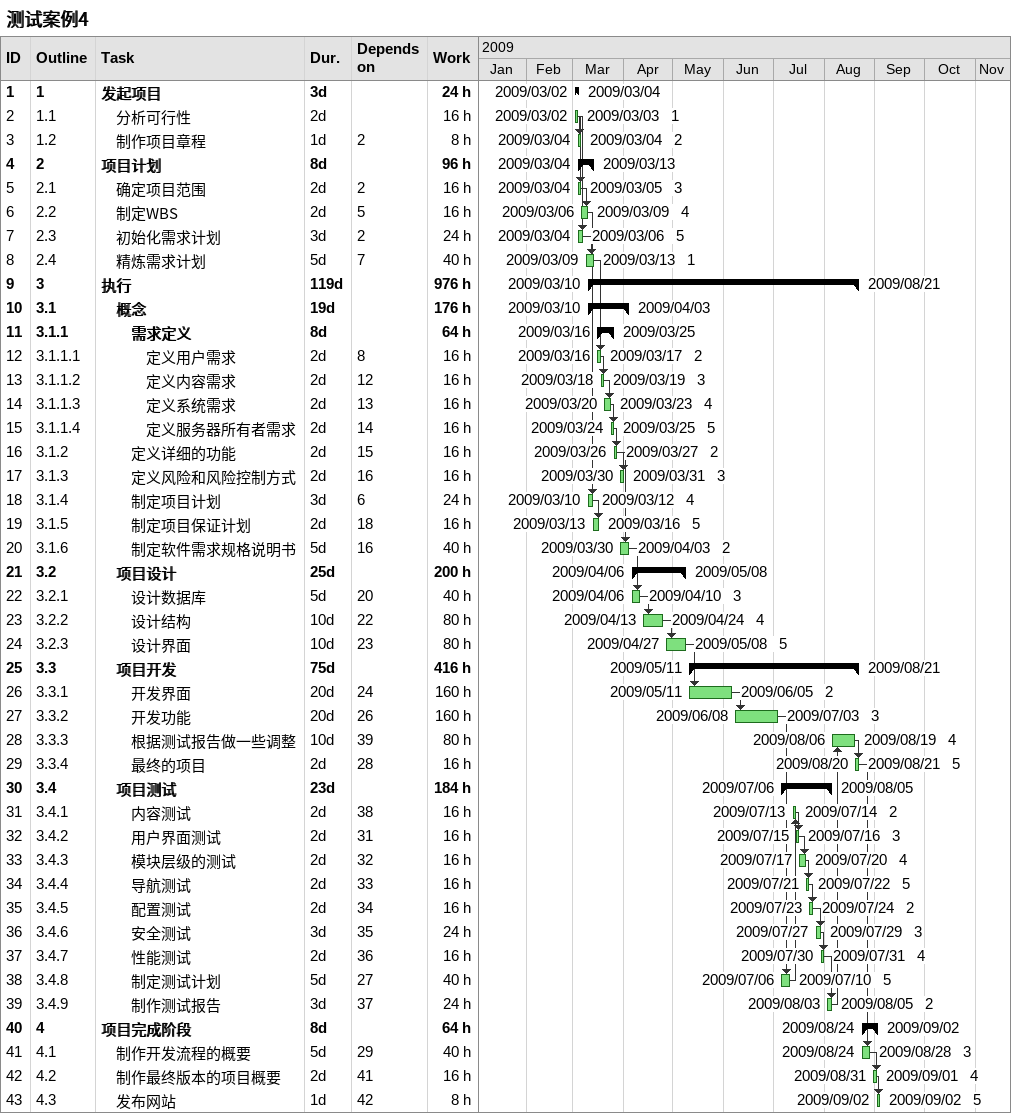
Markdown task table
测试案例4

| ID | WBS | Task | Duration | Start | Finish | Predecessors | Resources | Work (h) |
|---|---|---|---|---|---|---|---|---|
| 1 | 1 | **发起项目** | 3d | 2009-03-02 | 2009-03-04 |  |  | 24 |
| 2 | 1.1 | 分析可行性 | 2d | 2009-03-02 | 2009-03-03 |  | 1 | 16 |
| 3 | 1.2 | 制作项目章程 | 1d | 2009-03-04 | 2009-03-04 | 2 | 2 | 8 |
| 4 | 2 | **项目计划** | 8d | 2009-03-04 | 2009-03-13 |  |  | 96 |
| 5 | 2.1 | 确定项目范围 | 2d | 2009-03-04 | 2009-03-05 | 2 | 3 | 16 |
| 6 | 2.2 | 制定WBS | 2d | 2009-03-06 | 2009-03-09 | 5 | 4 | 16 |
| 7 | 2.3 | 初始化需求计划 | 3d | 2009-03-04 | 2009-03-06 | 2 | 5 | 24 |
| 8 | 2.4 | 精炼需求计划 | 5d | 2009-03-09 | 2009-03-13 | 7 | 1 | 40 |
| 9 | 3 | **执行** | 119d | 2009-03-10 | 2009-08-21 |  |  | 976 |
| 10 | 3.1 | **概念** | 19d | 2009-03-10 | 2009-04-03 |  |  | 176 |
| 11 | 3.1.1 | **需求定义** | 8d | 2009-03-16 | 2009-03-25 |  |  | 64 |
| 12 | 3.1.1.1 | 定义用户需求 | 2d | 2009-03-16 | 2009-03-17 | 8 | 2 | 16 |
| 13 | 3.1.1.2 | 定义内容需求 | 2d | 2009-03-18 | 2009-03-19 | 12 | 3 | 16 |
| 14 | 3.1.1.3 | 定义系统需求 | 2d | 2009-03-20 | 2009-03-23 | 13 | 4 | 16 |
| 15 | 3.1.1.4 | 定义服务器所有者需求 | 2d | 2009-03-24 | 2009-03-25 | 14 | 5 | 16 |
| 16 | 3.1.2 | 定义详细的功能 | 2d | 2009-03-26 | 2009-03-27 | 15 | 2 | 16 |
| 17 | 3.1.3 | 定义风险和风险控制方式 | 2d | 2009-03-30 | 2009-03-31 | 16 | 3 | 16 |
| 18 | 3.1.4 | 制定项目计划 | 3d | 2009-03-10 | 2009-03-12 | 6 | 4 | 24 |
| 19 | 3.1.5 | 制定项目保证计划 | 2d | 2009-03-13 | 2009-03-16 | 18 | 5 | 16 |
| 20 | 3.1.6 | 制定软件需求规格说明书 | 5d | 2009-03-30 | 2009-04-03 | 16 | 2 | 40 |
| 21 | 3.2 | **项目设计** | 25d | 2009-04-06 | 2009-05-08 |  |  | 200 |
| 22 | 3.2.1 | 设计数据库 | 5d | 2009-04-06 | 2009-04-10 | 20 | 3 | 40 |
| 23 | 3.2.2 | 设计结构 | 10d | 2009-04-13 | 2009-04-24 | 22 | 4 | 80 |
| 24 | 3.2.3 | 设计界面 | 10d | 2009-04-27 | 2009-05-08 | 23 | 5 | 80 |
| 25 | 3.3 | **项目开发** | 75d | 2009-05-11 | 2009-08-21 |  |  | 416 |
| 26 | 3.3.1 | 开发界面 | 20d | 2009-05-11 | 2009-06-05 | 24 | 2 | 160 |
| 27 | 3.3.2 | 开发功能 | 20d | 2009-06-08 | 2009-07-03 | 26 | 3 | 160 |
| 28 | 3.3.3 | 根据测试报告做一些调整 | 10d | 2009-08-06 | 2009-08-19 | 39 | 4 | 80 |
| 29 | 3.3.4 | 最终的项目 | 2d | 2009-08-20 | 2009-08-21 | 28 | 5 | 16 |
| 30 | 3.4 | **项目测试** | 23d | 2009-07-06 | 2009-08-05 |  |  | 184 |
| 31 | 3.4.1 | 内容测试 | 2d | 2009-07-13 | 2009-07-14 | 38 | 2 | 16 |
| 32 | 3.4.2 | 用户界面测试 | 2d | 2009-07-15 | 2009-07-16 | 31 | 3 | 16 |
| 33 | 3.4.3 | 模块层级的测试 | 2d | 2009-07-17 | 2009-07-20 | 32 | 4 | 16 |
| 34 | 3.4.4 | 导航测试 | 2d | 2009-07-21 | 2009-07-22 | 33 | 5 | 16 |
| 35 | 3.4.5 | 配置测试 | 2d | 2009-07-23 | 2009-07-24 | 34 | 2 | 16 |
| 36 | 3.4.6 | 安全测试 | 3d | 2009-07-27 | 2009-07-29 | 35 | 3 | 24 |
| 37 | 3.4.7 | 性能测试 | 2d | 2009-07-30 | 2009-07-31 | 36 | 4 | 16 |
| 38 | 3.4.8 | 制定测试计划 | 5d | 2009-07-06 | 2009-07-10 | 27 | 5 | 40 |
| 39 | 3.4.9 | 制作测试报告 | 3d | 2009-08-03 | 2009-08-05 | 37 | 2 | 24 |
| 40 | 4 | **项目完成阶段** | 8d | 2009-08-24 | 2009-09-02 |  |  | 64 |
| 41 | 4.1 | 制作开发流程的概要 | 5d | 2009-08-24 | 2009-08-28 | 29 | 3 | 40 |
| 42 | 4.2 | 制作最终版本的项目概要 | 2d | 2009-08-31 | 2009-09-01 | 41 | 4 | 16 |
| 43 | 4.3 | 发布网站 | 1d | 2009-09-02 | 2009-09-02 | 42 | 5 | 8 |
